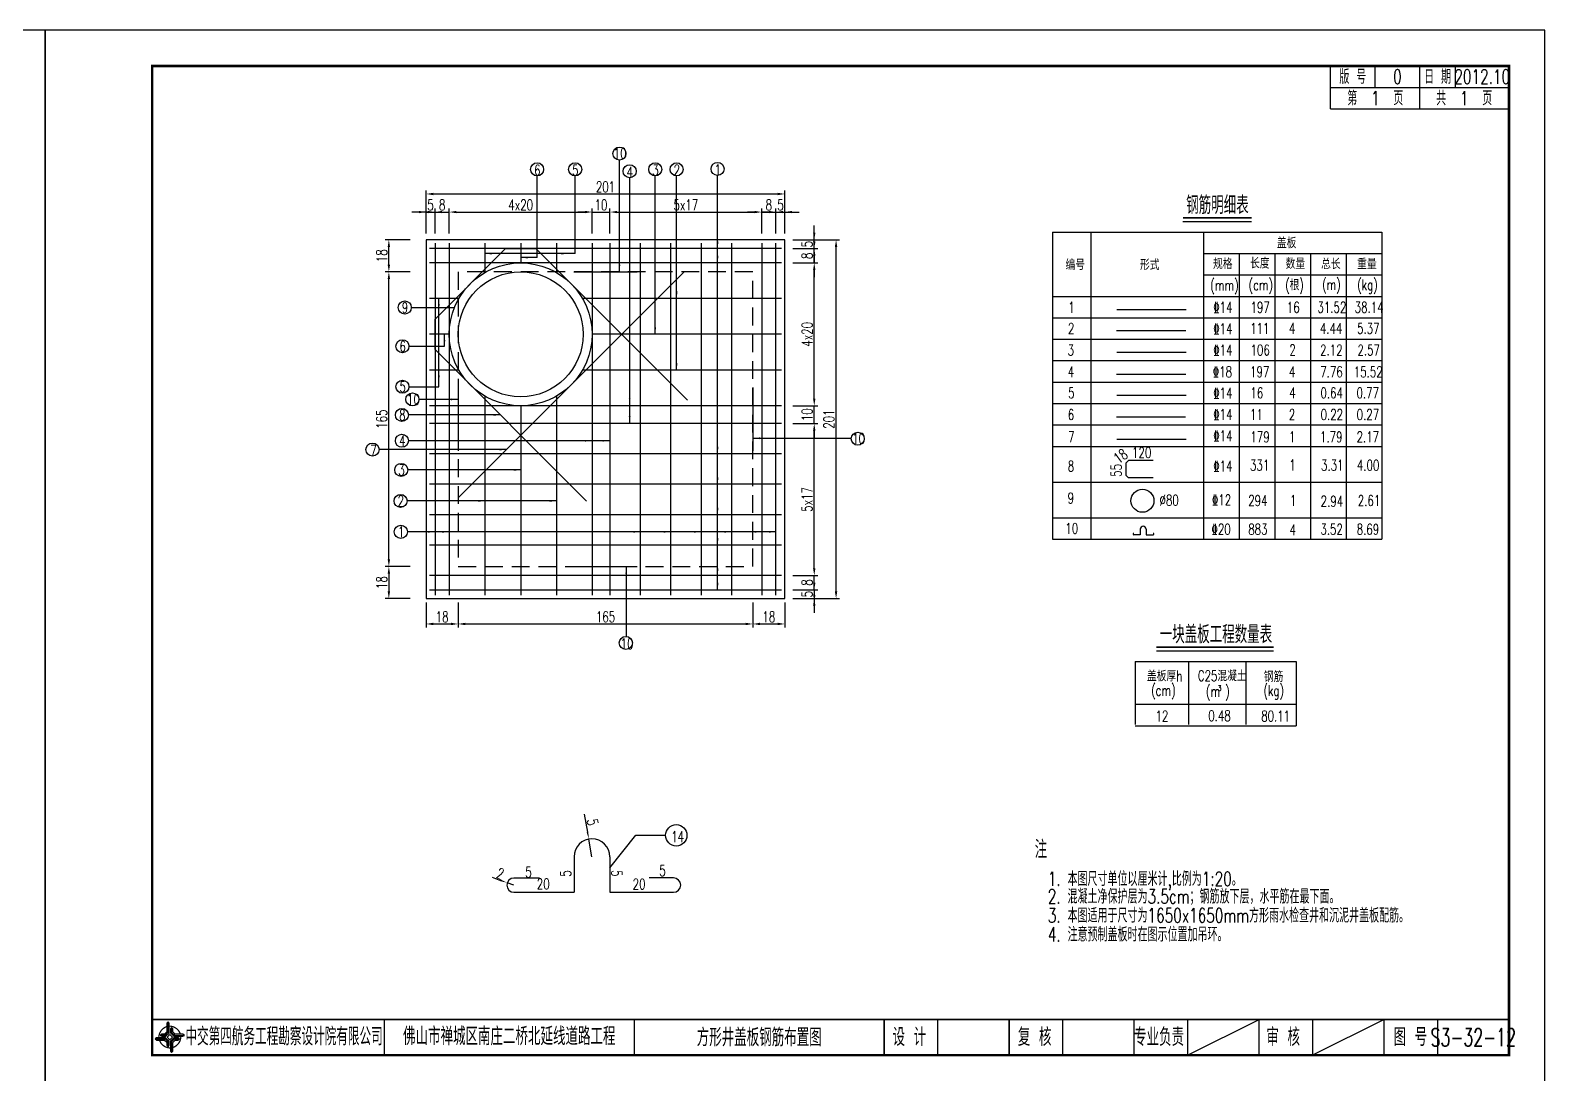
# Model space of a CAD drawing. Extents: x 5781 to 12795, y 1434 to 2653.
# Drawn here: x 6617.2 to 7041.4, y 2096.9 to 2389.1 of the extents above; entities that cross this region are included whole.
import ezdxf
from ezdxf.enums import TextEntityAlignment as Align

# ---------------------------------------------------------------- set-up
doc = ezdxf.new("R2010")
doc.units = 0
doc.header["$LTSCALE"] = 5
doc.header["$PDMODE"] = 32
doc.header["$PDSIZE"] = 0.3
doc.linetypes.add('HIDDEN', pattern=[0.375, 0.25, -0.125])
doc.layers.get('0').update_dxf_attribs({"linetype": 'CONTINUOUS'})
doc.layers.get('Defpoints').update_dxf_attribs({"linetype": 'CONTINUOUS'})
for name, color, linetype in [('图框', 7, 'CONTINUOUS'), ('尺寸标注', 4, 'CONTINUOUS'), ('文字', 7, 'CONTINUOUS'), ('文字字符', 7, 'CONTINUOUS'), ('结构', 7, 'CONTINUOUS')]:
    doc.layers.add(name, color=color, linetype=linetype)
doc.styles.get("Standard").update_dxf_attribs({"font": 'simplex1.shx', "width": 0.7, "bigfont": 'hztxt.shx'})
doc.dimstyles.new('比例1：20', dxfattribs={"dimscale": 0, "dimtxt": 3, "dimasz": 2, "dimexe": 1, "dimexo": 1, "dimgap": 0.5, "dimtad": 1, "dimdec": 1, "dimlfac": 2, "dimzin": 9, "dimdsep": 46, "dimtxsty": 'Standard', "dimcen": -2, "dimclrd": 256, "dimclre": 256, "dimclrt": 7, "dimaunit": 1, "dimadec": 0, "dimazin": 0, "dimtfac": 0.0005, "dimtdec": 1, "dimtix": 1, "dimtmove": 2, "dimatfit": 3, "dimldrblk": 'DIM', "dimfxl": 0, "dimtolj": 1, "dimtzin": 13, "dimarcsym": 0})

# ---------------------------------------------------------------- blocks, each defined once
blk = doc.blocks.new('series')
at = {"width": 0.75}
for tag, height, p in [('页码', 4, (-35, -19)), ('图名', 5, (-220, -282)), ('图号', 5, (-20, -282))]:
    blk.add_attdef(tag, text='', height=height, dxfattribs=at).set_placement(p, align=Align.MIDDLE_CENTER)
blk = doc.blocks.new('tb')
at = {"lineweight": -3}
h = blk.add_hatch(color=256, dxfattribs=at)
h.paths.add_polyline_path([(-1.23, -0.13), (-3.78, -0.14), (-4.14, -0.41), (-1.4, -0.44), (-0.56, -1.24), (-0.54, -2.62), (-0.27, -2.2), (-0.26, -1.06)])
h.paths.add_polyline_path([(0.13, -1.08), (0.14, -3.86), (0.41, -4.26), (0.44, -1.24), (1.25, -0.43), (2.66, -0.43), (2.26, -0.16), (1.07, -0.15)])
h.paths.add_polyline_path([(1.08, 0.3), (3.62, 0.3), (4.02, 0.56), (1.25, 0.57), (0.43, 1.39), (0.43, 2.8), (0.16, 2.41), (0.15, 1.24)])
h.paths.add_polyline_path([(-0.28, 1.21), (-0.28, 3.99), (-0.56, 4.39), (-0.57, 1.41), (-1.38, 0.6), (-2.74, 0.56), (-2.33, 0.3), (-1.2, 0.29)])
for p, q in [((-0.56, 4.39), (-0.57, 1.41)), ((-1.38, 0.6), (-2.74, 0.56)), ((-0.57, 1.41), (-1.38, 0.6)), ((0.43, 2.8), (0.43, 1.39)), ((0.43, 1.39), (1.25, 0.57)), ((1.25, 0.57), (4.02, 0.56)), ((-4.14, -0.41), (-1.4, -0.44)), ((-1.4, -0.44), (-0.56, -1.24)), ((-0.56, -1.24), (-0.54, -2.62)), ((0.41, -4.26), (0.44, -1.24)), ((0.44, -1.24), (1.25, -0.43)), ((1.25, -0.43), (2.66, -0.43))]:
    blk.add_line(p, q, dxfattribs=at)
at = {"lineweight": -3, "flags": 128}
for points in [[(-0.9, 3.99), (-0.9, 1.58), (-1.53, 0.91), (-2.34, 0.91), (-2.74, 0.56), (-2.33, 0.3), (-1.2, 0.29), (-0.28, 1.21), (-0.28, 3.99), (-0.56, 4.39)], [(-0.04, 0.77), (0.68, 0.04), (-0.04, -0.69), (-0.77, 0.05)], [(3.62, 0.92), (1.43, 0.92), (0.77, 1.54), (0.77, 2.38), (0.43, 2.8), (0.16, 2.41), (0.15, 1.24), (1.08, 0.3), (3.62, 0.3), (4.02, 0.56)], [(-3.73, -0.76), (-1.54, -0.76), (-0.89, -1.39), (-0.89, -2.21), (-0.54, -2.62), (-0.27, -2.2), (-0.26, -1.06), (-1.23, -0.13), (-3.78, -0.14), (-4.14, -0.41)], [(0.75, -3.85), (0.75, -1.43), (1.4, -0.78), (2.26, -0.78), (2.66, -0.43), (2.26, -0.16), (1.07, -0.15), (0.13, -1.08), (0.14, -3.86), (0.41, -4.26)]]:
    blk.add_lwpolyline(points, close=True, dxfattribs=at)
at = {"lineweight": -3, "const_width": 0.35, "flags": 128}
for points in [[(-0.9, 3.02, 0.324167), (-3.16, -0.14)], [(2.88, 0.92, 0.324403), (-0.24, 3.15)], [(0.75, -2.86, 0.325418), (3.02, 0.26)], [(-2.98, -0.76, 0.322976), (0.14, -2.98)]]:
    blk.add_lwpolyline(points, format="xyb", dxfattribs=at)
blk = doc.blocks.new('*D650')
at = {"layer": 'Defpoints', "color": 0, "ltscale": 0.5}
for p in [(6737.08, 2238.98), (6728.08, 2229.98), (6737.08, 2222.88)]:
    blk.add_point(p, dxfattribs=at)
at = {"layer": '尺寸标注', "lineweight": -2, "ltscale": 0.5}
for p, q in [((6728.08, 2228.88), (6728.08, 2221.88)), ((6737.08, 2228.88), (6737.08, 2221.88)), ((6730.08, 2222.88), (6735.08, 2222.88))]:
    blk.add_line(p, q, dxfattribs=at)
at = {"layer": '尺寸标注', "ltscale": 0.5}
for points in [[(6730.08, 2223.22), (6730.08, 2222.55), (6728.08, 2222.88)], [(6735.08, 2223.22), (6735.08, 2222.55), (6737.08, 2222.88)]]:
    blk.add_solid(points, dxfattribs=at)
at = {"layer": '尺寸标注', "color": 7, "ltscale": 0.5, "insert": (6732.58, 2224.88), "char_height": 3, "attachment_point": 5}
blk.add_mtext('\\A1;18', dxfattribs=at)
blk = doc.blocks.new('DIM')
at = {"layer": '尺寸标注'}
blk.add_solid([(-1, -0.125), (-1, 0.125), (0, 0)], dxfattribs=at)
blk = doc.blocks.new('*D651')
at = {"layer": 'Defpoints', "color": 0, "ltscale": 0.5}
for p in [(6737.08, 2238.98), (6819.58, 2238.98), (6819.58, 2222.88)]:
    blk.add_point(p, dxfattribs=at)
at = {"layer": '尺寸标注', "lineweight": -2, "ltscale": 0.5}
for p, q in [((6737.08, 2228.88), (6737.08, 2221.88)), ((6819.58, 2228.88), (6819.58, 2221.88)), ((6739.08, 2222.88), (6817.58, 2222.88))]:
    blk.add_line(p, q, dxfattribs=at)
at = {"layer": '尺寸标注', "ltscale": 0.5}
for points in [[(6739.08, 2223.22), (6739.08, 2222.55), (6737.08, 2222.88)], [(6817.58, 2223.22), (6817.58, 2222.55), (6819.58, 2222.88)]]:
    blk.add_solid(points, dxfattribs=at)
at = {"layer": '尺寸标注', "color": 7, "ltscale": 0.5, "insert": (6778.33, 2224.88), "char_height": 3, "attachment_point": 5}
blk.add_mtext('\\A1;165', dxfattribs=at)
blk = doc.blocks.new('*D652')
at = {"layer": 'Defpoints', "color": 0, "ltscale": 0.5}
for p in [(6819.58, 2238.98), (6828.58, 2238.98), (6828.58, 2222.88)]:
    blk.add_point(p, dxfattribs=at)
at = {"layer": '尺寸标注', "lineweight": -2, "ltscale": 0.5}
for p, q in [((6819.58, 2228.88), (6819.58, 2221.88)), ((6828.58, 2228.88), (6828.58, 2221.88)), ((6821.58, 2222.88), (6826.58, 2222.88))]:
    blk.add_line(p, q, dxfattribs=at)
at = {"layer": '尺寸标注', "ltscale": 0.5}
for points in [[(6821.58, 2223.22), (6821.58, 2222.55), (6819.58, 2222.88)], [(6826.58, 2223.22), (6826.58, 2222.55), (6828.58, 2222.88)]]:
    blk.add_solid(points, dxfattribs=at)
at = {"layer": '尺寸标注', "color": 7, "ltscale": 0.5, "insert": (6824.08, 2224.88), "char_height": 3, "attachment_point": 5}
blk.add_mtext('\\A1;18', dxfattribs=at)
blk = doc.blocks.new('*D653')
at = {"layer": 'Defpoints', "color": 0, "ltscale": 0.5}
for p in [(6737.08, 2238.98), (6717.65, 2229.98), (6737.08, 2229.98)]:
    blk.add_point(p, dxfattribs=at)
at = {"layer": '尺寸标注', "lineweight": -2, "ltscale": 0.5}
for p, q in [((6723.65, 2238.98), (6716.65, 2238.98)), ((6717.65, 2236.98), (6717.65, 2231.98)), ((6723.65, 2229.98), (6716.65, 2229.98))]:
    blk.add_line(p, q, dxfattribs=at)
at = {"layer": '尺寸标注', "ltscale": 0.5}
for points in [[(6717.32, 2236.98), (6717.98, 2236.98), (6717.65, 2238.98)], [(6717.32, 2231.98), (6717.98, 2231.98), (6717.65, 2229.98)]]:
    blk.add_solid(points, dxfattribs=at)
at = {"layer": '尺寸标注', "color": 7, "ltscale": 0.5, "insert": (6715.65, 2234.48), "char_height": 3, "attachment_point": 5, "rotation": 90}
blk.add_mtext('\\A1;18', dxfattribs=at)
blk = doc.blocks.new('*D654')
at = {"layer": 'Defpoints', "color": 0, "ltscale": 0.5}
for p in [(6717.65, 2321.48), (6737.08, 2321.48), (6737.08, 2238.98)]:
    blk.add_point(p, dxfattribs=at)
at = {"layer": '尺寸标注', "lineweight": -2, "ltscale": 0.5}
for p, q in [((6723.65, 2321.48), (6716.65, 2321.48)), ((6717.65, 2240.98), (6717.65, 2319.48)), ((6723.65, 2238.98), (6716.65, 2238.98))]:
    blk.add_line(p, q, dxfattribs=at)
at = {"layer": '尺寸标注', "ltscale": 0.5}
for points in [[(6717.32, 2319.48), (6717.98, 2319.48), (6717.65, 2321.48)], [(6717.32, 2240.98), (6717.98, 2240.98), (6717.65, 2238.98)]]:
    blk.add_solid(points, dxfattribs=at)
at = {"layer": '尺寸标注', "color": 7, "ltscale": 0.5, "insert": (6715.65, 2280.23), "char_height": 3, "attachment_point": 5, "rotation": 90}
blk.add_mtext('\\A1;165', dxfattribs=at)
blk = doc.blocks.new('*D655')
at = {"layer": 'Defpoints', "color": 0, "ltscale": 0.5}
for p in [(6717.65, 2330.48), (6737.08, 2330.48), (6737.08, 2321.48)]:
    blk.add_point(p, dxfattribs=at)
at = {"layer": '尺寸标注', "lineweight": -2, "ltscale": 0.5}
for p, q in [((6723.65, 2330.48), (6716.65, 2330.48)), ((6717.65, 2323.48), (6717.65, 2328.48)), ((6723.65, 2321.48), (6716.65, 2321.48))]:
    blk.add_line(p, q, dxfattribs=at)
at = {"layer": '尺寸标注', "ltscale": 0.5}
for points in [[(6717.32, 2328.48), (6717.98, 2328.48), (6717.65, 2330.48)], [(6717.32, 2323.48), (6717.98, 2323.48), (6717.65, 2321.48)]]:
    blk.add_solid(points, dxfattribs=at)
at = {"layer": '尺寸标注', "color": 7, "ltscale": 0.5, "insert": (6715.65, 2325.98), "char_height": 3, "attachment_point": 5, "rotation": 90}
blk.add_mtext('\\A1;18', dxfattribs=at)
blk = doc.blocks.new('*D656')
at = {"layer": 'Defpoints', "color": 0, "ltscale": 0.5}
for p in [(6827.58, 2232.48), (6827.58, 2229.98), (6836.79, 2229.98)]:
    blk.add_point(p, dxfattribs=at)
at = {"layer": '尺寸标注', "lineweight": -2, "ltscale": 0.5}
for p, q in [((6836.79, 2234.48), (6836.79, 2236.48)), ((6830.79, 2232.48), (6837.79, 2232.48)), ((6836.79, 2232.48), (6836.79, 2229.98)), ((6830.79, 2229.98), (6837.79, 2229.98)), ((6836.79, 2227.98), (6836.79, 2225.98))]:
    blk.add_line(p, q, dxfattribs=at)
at = {"layer": '尺寸标注', "ltscale": 0.5}
for points in [[(6836.46, 2234.48), (6837.13, 2234.48), (6836.79, 2232.48)], [(6836.46, 2227.98), (6837.13, 2227.98), (6836.79, 2229.98)]]:
    blk.add_solid(points, dxfattribs=at)
at = {"layer": '尺寸标注', "color": 7, "ltscale": 0.5, "insert": (6834.79, 2231.23), "char_height": 3, "attachment_point": 5, "rotation": 90}
blk.add_mtext('\\A1;5', dxfattribs=at)
blk = doc.blocks.new('*D657')
at = {"layer": 'Defpoints', "color": 0, "ltscale": 0.5}
for p in [(6827.58, 2236.48), (6836.79, 2236.48), (6827.58, 2232.48)]:
    blk.add_point(p, dxfattribs=at)
at = {"layer": '尺寸标注', "lineweight": -2, "ltscale": 0.5}
for p, q in [((6836.79, 2238.48), (6836.79, 2240.48)), ((6830.79, 2236.48), (6837.79, 2236.48)), ((6836.79, 2232.48), (6836.79, 2236.48)), ((6830.79, 2232.48), (6837.79, 2232.48)), ((6836.79, 2230.48), (6836.79, 2228.48))]:
    blk.add_line(p, q, dxfattribs=at)
at = {"layer": '尺寸标注', "ltscale": 0.5}
for points in [[(6836.46, 2238.48), (6837.13, 2238.48), (6836.79, 2236.48)], [(6836.46, 2230.48), (6837.13, 2230.48), (6836.79, 2232.48)]]:
    blk.add_solid(points, dxfattribs=at)
at = {"layer": '尺寸标注', "color": 7, "ltscale": 0.5, "insert": (6834.79, 2234.48), "char_height": 3, "attachment_point": 5, "rotation": 90}
blk.add_mtext('\\A1;8', dxfattribs=at)
blk = doc.blocks.new('*D658')
at = {"layer": 'Defpoints', "color": 0, "ltscale": 0.5}
for p in [(6827.58, 2278.98), (6836.79, 2278.98), (6827.58, 2236.48)]:
    blk.add_point(p, dxfattribs=at)
at = {"layer": '尺寸标注', "lineweight": -2, "ltscale": 0.5}
for p, q in [((6830.79, 2278.98), (6837.79, 2278.98)), ((6836.79, 2238.48), (6836.79, 2276.98)), ((6830.79, 2236.48), (6837.79, 2236.48))]:
    blk.add_line(p, q, dxfattribs=at)
at = {"layer": '尺寸标注', "ltscale": 0.5}
for points in [[(6836.46, 2276.98), (6837.13, 2276.98), (6836.79, 2278.98)], [(6836.46, 2238.48), (6837.13, 2238.48), (6836.79, 2236.48)]]:
    blk.add_solid(points, dxfattribs=at)
at = {"layer": '尺寸标注', "color": 7, "ltscale": 0.5, "insert": (6834.79, 2257.73), "char_height": 3, "attachment_point": 5, "rotation": 90}
blk.add_mtext('\\A1;5x17', dxfattribs=at)
blk = doc.blocks.new('*D659')
at = {"layer": 'Defpoints', "color": 0, "ltscale": 0.5}
for p in [(6827.58, 2283.98), (6836.79, 2283.98), (6827.58, 2278.98)]:
    blk.add_point(p, dxfattribs=at)
at = {"layer": '尺寸标注', "lineweight": -2, "ltscale": 0.5}
for p, q in [((6836.79, 2285.98), (6836.79, 2287.98)), ((6830.79, 2283.98), (6837.79, 2283.98)), ((6836.79, 2278.98), (6836.79, 2283.98)), ((6830.79, 2278.98), (6837.79, 2278.98)), ((6836.79, 2276.98), (6836.79, 2274.98))]:
    blk.add_line(p, q, dxfattribs=at)
at = {"layer": '尺寸标注', "ltscale": 0.5}
for points in [[(6836.46, 2285.98), (6837.13, 2285.98), (6836.79, 2283.98)], [(6836.46, 2276.98), (6837.13, 2276.98), (6836.79, 2278.98)]]:
    blk.add_solid(points, dxfattribs=at)
at = {"layer": '尺寸标注', "color": 7, "ltscale": 0.5, "insert": (6834.79, 2281.48), "char_height": 3, "attachment_point": 5, "rotation": 90}
blk.add_mtext('\\A1;10', dxfattribs=at)
blk = doc.blocks.new('*D660')
at = {"layer": 'Defpoints', "color": 0, "ltscale": 0.5}
for p in [(6827.58, 2323.98), (6836.79, 2323.98), (6827.58, 2283.98)]:
    blk.add_point(p, dxfattribs=at)
at = {"layer": '尺寸标注', "lineweight": -2, "ltscale": 0.5}
for p, q in [((6830.79, 2323.98), (6837.79, 2323.98)), ((6836.79, 2285.98), (6836.79, 2321.98)), ((6830.79, 2283.98), (6837.79, 2283.98))]:
    blk.add_line(p, q, dxfattribs=at)
at = {"layer": '尺寸标注', "ltscale": 0.5}
for points in [[(6836.46, 2321.98), (6837.13, 2321.98), (6836.79, 2323.98)], [(6836.46, 2285.98), (6837.13, 2285.98), (6836.79, 2283.98)]]:
    blk.add_solid(points, dxfattribs=at)
at = {"layer": '尺寸标注', "color": 7, "ltscale": 0.5, "insert": (6834.79, 2303.98), "char_height": 3, "attachment_point": 5, "rotation": 90}
blk.add_mtext('\\A1;4x20', dxfattribs=at)
blk = doc.blocks.new('*D661')
at = {"layer": 'Defpoints', "color": 0, "ltscale": 0.5}
for p in [(6827.58, 2327.98), (6836.79, 2327.98), (6827.58, 2323.98)]:
    blk.add_point(p, dxfattribs=at)
at = {"layer": '尺寸标注', "lineweight": -2, "ltscale": 0.5}
for p, q in [((6836.79, 2329.98), (6836.79, 2331.98)), ((6830.79, 2327.98), (6837.79, 2327.98)), ((6836.79, 2323.98), (6836.79, 2327.98)), ((6830.79, 2323.98), (6837.79, 2323.98)), ((6836.79, 2321.98), (6836.79, 2319.98))]:
    blk.add_line(p, q, dxfattribs=at)
at = {"layer": '尺寸标注', "ltscale": 0.5}
for points in [[(6836.46, 2329.98), (6837.13, 2329.98), (6836.79, 2327.98)], [(6836.46, 2321.98), (6837.13, 2321.98), (6836.79, 2323.98)]]:
    blk.add_solid(points, dxfattribs=at)
at = {"layer": '尺寸标注', "color": 7, "ltscale": 0.5, "insert": (6834.79, 2325.98), "char_height": 3, "attachment_point": 5, "rotation": 90}
blk.add_mtext('\\A1;8', dxfattribs=at)
blk = doc.blocks.new('*D662')
at = {"layer": 'Defpoints', "color": 0, "ltscale": 0.5}
for p in [(6827.58, 2330.48), (6836.79, 2330.48), (6827.58, 2327.98)]:
    blk.add_point(p, dxfattribs=at)
at = {"layer": '尺寸标注', "lineweight": -2, "ltscale": 0.5}
for p, q in [((6836.79, 2332.48), (6836.79, 2334.48)), ((6830.79, 2330.48), (6837.79, 2330.48)), ((6836.79, 2327.98), (6836.79, 2330.48)), ((6830.79, 2327.98), (6837.79, 2327.98)), ((6836.79, 2325.98), (6836.79, 2323.98))]:
    blk.add_line(p, q, dxfattribs=at)
at = {"layer": '尺寸标注', "ltscale": 0.5}
for points in [[(6836.46, 2332.48), (6837.13, 2332.48), (6836.79, 2330.48)], [(6836.46, 2325.98), (6837.13, 2325.98), (6836.79, 2327.98)]]:
    blk.add_solid(points, dxfattribs=at)
at = {"layer": '尺寸标注', "color": 7, "ltscale": 0.5, "insert": (6834.79, 2329.23), "char_height": 3, "attachment_point": 5, "rotation": 90}
blk.add_mtext('\\A1;5', dxfattribs=at)
blk = doc.blocks.new('*D663')
at = {"layer": 'Defpoints', "color": 0, "ltscale": 0.5}
for p in [(6828.58, 2330.48), (6842.91, 2330.48), (6828.58, 2229.98)]:
    blk.add_point(p, dxfattribs=at)
at = {"layer": '尺寸标注', "lineweight": -2, "ltscale": 0.5}
for p, q in [((6836.91, 2330.48), (6843.91, 2330.48)), ((6842.91, 2231.98), (6842.91, 2328.48)), ((6836.91, 2229.98), (6843.91, 2229.98))]:
    blk.add_line(p, q, dxfattribs=at)
at = {"layer": '尺寸标注', "ltscale": 0.5}
for points in [[(6842.57, 2328.48), (6843.24, 2328.48), (6842.91, 2330.48)], [(6842.57, 2231.98), (6843.24, 2231.98), (6842.91, 2229.98)]]:
    blk.add_solid(points, dxfattribs=at)
at = {"layer": '尺寸标注', "color": 7, "ltscale": 0.5, "insert": (6840.91, 2280.23), "char_height": 3, "attachment_point": 5, "rotation": 90}
blk.add_mtext('\\A1;201', dxfattribs=at)
blk = doc.blocks.new('*D664')
at = {"layer": 'Defpoints', "color": 0, "ltscale": 0.5}
for p in [(6730.58, 2338.23), (6728.08, 2330.48), (6730.58, 2329.48)]:
    blk.add_point(p, dxfattribs=at)
at = {"layer": '尺寸标注', "lineweight": -2, "ltscale": 0.5}
for p, q in [((6726.08, 2338.23), (6724.08, 2338.23)), ((6728.08, 2332.23), (6728.08, 2339.23)), ((6728.08, 2338.23), (6730.58, 2338.23)), ((6730.58, 2332.23), (6730.58, 2339.23)), ((6732.58, 2338.23), (6734.58, 2338.23))]:
    blk.add_line(p, q, dxfattribs=at)
at = {"layer": '尺寸标注', "ltscale": 0.5}
for points in [[(6726.08, 2338.56), (6726.08, 2337.89), (6728.08, 2338.23)], [(6732.58, 2338.56), (6732.58, 2337.89), (6730.58, 2338.23)]]:
    blk.add_solid(points, dxfattribs=at)
at = {"layer": '尺寸标注', "color": 7, "ltscale": 0.5, "insert": (6729.33, 2340.23), "char_height": 3, "attachment_point": 5}
blk.add_mtext('\\A1;5', dxfattribs=at)
blk = doc.blocks.new('*D665')
at = {"layer": 'Defpoints', "color": 0, "ltscale": 0.5}
for p in [(6734.58, 2338.23), (6730.58, 2329.48), (6734.58, 2329.48)]:
    blk.add_point(p, dxfattribs=at)
at = {"layer": '尺寸标注', "lineweight": -2, "ltscale": 0.5}
for p, q in [((6728.58, 2338.23), (6726.58, 2338.23)), ((6730.58, 2332.23), (6730.58, 2339.23)), ((6730.58, 2338.23), (6734.58, 2338.23)), ((6734.58, 2332.23), (6734.58, 2339.23)), ((6736.58, 2338.23), (6738.58, 2338.23))]:
    blk.add_line(p, q, dxfattribs=at)
at = {"layer": '尺寸标注', "ltscale": 0.5}
for points in [[(6728.58, 2338.56), (6728.58, 2337.89), (6730.58, 2338.23)], [(6736.58, 2338.56), (6736.58, 2337.89), (6734.58, 2338.23)]]:
    blk.add_solid(points, dxfattribs=at)
at = {"layer": '尺寸标注', "color": 7, "ltscale": 0.5, "insert": (6732.58, 2340.23), "char_height": 3, "attachment_point": 5}
blk.add_mtext('\\A1;8', dxfattribs=at)
blk = doc.blocks.new('*D666')
at = {"layer": 'Defpoints', "color": 0, "ltscale": 0.5}
for p in [(6774.58, 2338.23), (6734.58, 2329.48), (6774.58, 2329.48)]:
    blk.add_point(p, dxfattribs=at)
at = {"layer": '尺寸标注', "lineweight": -2, "ltscale": 0.5}
for p, q in [((6734.58, 2332.23), (6734.58, 2339.23)), ((6736.58, 2338.23), (6772.58, 2338.23)), ((6774.58, 2332.23), (6774.58, 2339.23))]:
    blk.add_line(p, q, dxfattribs=at)
at = {"layer": '尺寸标注', "ltscale": 0.5}
for points in [[(6736.58, 2338.56), (6736.58, 2337.89), (6734.58, 2338.23)], [(6772.58, 2338.56), (6772.58, 2337.89), (6774.58, 2338.23)]]:
    blk.add_solid(points, dxfattribs=at)
at = {"layer": '尺寸标注', "color": 7, "ltscale": 0.5, "insert": (6754.58, 2340.23), "char_height": 3, "attachment_point": 5}
blk.add_mtext('\\A1;4x20', dxfattribs=at)
blk = doc.blocks.new('*D667')
at = {"layer": 'Defpoints', "color": 0, "ltscale": 0.5}
for p in [(6779.58, 2338.23), (6774.58, 2329.48), (6779.58, 2329.48)]:
    blk.add_point(p, dxfattribs=at)
at = {"layer": '尺寸标注', "lineweight": -2, "ltscale": 0.5}
for p, q in [((6772.58, 2338.23), (6770.58, 2338.23)), ((6774.58, 2332.23), (6774.58, 2339.23)), ((6774.58, 2338.23), (6779.58, 2338.23)), ((6779.58, 2332.23), (6779.58, 2339.23)), ((6781.58, 2338.23), (6783.58, 2338.23))]:
    blk.add_line(p, q, dxfattribs=at)
at = {"layer": '尺寸标注', "ltscale": 0.5}
for points in [[(6772.58, 2338.56), (6772.58, 2337.89), (6774.58, 2338.23)], [(6781.58, 2338.56), (6781.58, 2337.89), (6779.58, 2338.23)]]:
    blk.add_solid(points, dxfattribs=at)
at = {"layer": '尺寸标注', "color": 7, "ltscale": 0.5, "insert": (6777.08, 2340.23), "char_height": 3, "attachment_point": 5}
blk.add_mtext('\\A1;10', dxfattribs=at)
blk = doc.blocks.new('*D668')
at = {"layer": 'Defpoints', "color": 0, "ltscale": 0.5}
for p in [(6822.08, 2338.23), (6779.58, 2329.48), (6822.08, 2329.48)]:
    blk.add_point(p, dxfattribs=at)
at = {"layer": '尺寸标注', "lineweight": -2, "ltscale": 0.5}
for p, q in [((6779.58, 2332.23), (6779.58, 2339.23)), ((6781.58, 2338.23), (6820.08, 2338.23)), ((6822.08, 2332.23), (6822.08, 2339.23))]:
    blk.add_line(p, q, dxfattribs=at)
at = {"layer": '尺寸标注', "ltscale": 0.5}
for points in [[(6781.58, 2338.56), (6781.58, 2337.89), (6779.58, 2338.23)], [(6820.08, 2338.56), (6820.08, 2337.89), (6822.08, 2338.23)]]:
    blk.add_solid(points, dxfattribs=at)
at = {"layer": '尺寸标注', "color": 7, "ltscale": 0.5, "insert": (6800.83, 2340.23), "char_height": 3, "attachment_point": 5}
blk.add_mtext('\\A1;5x17', dxfattribs=at)
blk = doc.blocks.new('*D669')
at = {"layer": 'Defpoints', "color": 0, "ltscale": 0.5}
for p in [(6826.08, 2338.23), (6822.08, 2329.48), (6826.08, 2329.48)]:
    blk.add_point(p, dxfattribs=at)
at = {"layer": '尺寸标注', "lineweight": -2, "ltscale": 0.5}
for p, q in [((6820.08, 2338.23), (6818.08, 2338.23)), ((6822.08, 2332.23), (6822.08, 2339.23)), ((6822.08, 2338.23), (6826.08, 2338.23)), ((6826.08, 2332.23), (6826.08, 2339.23)), ((6828.08, 2338.23), (6830.08, 2338.23))]:
    blk.add_line(p, q, dxfattribs=at)
at = {"layer": '尺寸标注', "ltscale": 0.5}
for points in [[(6820.08, 2338.56), (6820.08, 2337.89), (6822.08, 2338.23)], [(6828.08, 2338.56), (6828.08, 2337.89), (6826.08, 2338.23)]]:
    blk.add_solid(points, dxfattribs=at)
at = {"layer": '尺寸标注', "color": 7, "ltscale": 0.5, "insert": (6824.08, 2340.23), "char_height": 3, "attachment_point": 5}
blk.add_mtext('\\A1;8', dxfattribs=at)
blk = doc.blocks.new('*D670')
at = {"layer": 'Defpoints', "color": 0, "ltscale": 0.5}
for p in [(6828.58, 2338.23), (6826.08, 2329.48), (6828.58, 2330.48)]:
    blk.add_point(p, dxfattribs=at)
at = {"layer": '尺寸标注', "lineweight": -2, "ltscale": 0.5}
for p, q in [((6824.08, 2338.23), (6822.08, 2338.23)), ((6826.08, 2332.23), (6826.08, 2339.23)), ((6826.08, 2338.23), (6828.58, 2338.23)), ((6828.58, 2332.23), (6828.58, 2339.23)), ((6830.58, 2338.23), (6832.58, 2338.23))]:
    blk.add_line(p, q, dxfattribs=at)
at = {"layer": '尺寸标注', "ltscale": 0.5}
for points in [[(6824.08, 2338.56), (6824.08, 2337.89), (6826.08, 2338.23)], [(6830.58, 2338.56), (6830.58, 2337.89), (6828.58, 2338.23)]]:
    blk.add_solid(points, dxfattribs=at)
at = {"layer": '尺寸标注', "color": 7, "ltscale": 0.5, "insert": (6827.33, 2340.23), "char_height": 3, "attachment_point": 5}
blk.add_mtext('\\A1;5', dxfattribs=at)
blk = doc.blocks.new('*D671')
at = {"layer": 'Defpoints', "color": 0, "ltscale": 0.5}
for p in [(6828.58, 2343.29), (6728.08, 2330.48), (6828.58, 2330.48)]:
    blk.add_point(p, dxfattribs=at)
at = {"layer": '尺寸标注', "lineweight": -2, "ltscale": 0.5}
for p, q in [((6728.08, 2337.29), (6728.08, 2344.29)), ((6730.08, 2343.29), (6826.58, 2343.29)), ((6828.58, 2337.29), (6828.58, 2344.29))]:
    blk.add_line(p, q, dxfattribs=at)
at = {"layer": '尺寸标注', "ltscale": 0.5}
for points in [[(6730.08, 2343.62), (6730.08, 2342.95), (6728.08, 2343.29)], [(6826.58, 2343.62), (6826.58, 2342.95), (6828.58, 2343.29)]]:
    blk.add_solid(points, dxfattribs=at)
at = {"layer": '尺寸标注', "color": 7, "ltscale": 0.5, "insert": (6778.33, 2345.29), "char_height": 3, "attachment_point": 5}
blk.add_mtext('\\A1;201', dxfattribs=at)
blk = doc.blocks.new('123')
at = {"layer": '图框'}
blk.add_lwpolyline([(6201.38, 2092.12), (6201.38, 2389.12), (5781.38, 2389.12), (5781.38, 2092.12)], close=True, dxfattribs=at)

msp = doc.modelspace()

# ---------------------------------------------------------------- linework, layer by layer
for p, q in [((6940.0409, 2335.6155), (6959.2702, 2335.6155)), ((6932.6141, 2215.3962), (6965.4611, 2215.3962))]:
    msp.add_line(p, q)
at = {"const_width": 0.4}
for points in [[(6940.0409, 2336.6155), (6959.2702, 2336.6155)], [(6932.6141, 2216.3962), (6965.4611, 2216.3962)]]:
    msp.add_lwpolyline(points, dxfattribs=at)
at = {"layer": '图框'}
for p, q in [((6981.3768, 2367.1207), (6981.3768, 2379.1207)), ((6993.8768, 2373.1207), (6993.8768, 2379.1207)), ((7006.3768, 2373.1207), (7006.3768, 2379.1207)), ((7016.3768, 2373.1207), (7016.3768, 2379.1207)), ((6981.3768, 2373.1207), (7031.3768, 2373.1207)), ((7006.3768, 2367.1207), (7006.3768, 2373.1207)), ((6981.3768, 2367.1207), (7031.3768, 2367.1207)), ((6941.3768, 2102.1207), (6961.3768, 2112.1207)), ((6996.3768, 2112.1207), (6976.3768, 2102.1207))]:
    msp.add_line(p, q, dxfattribs=at)
for points, const_width in [([(7031.3768, 2379.1207), (6651.3768, 2379.1207), (6651.3768, 2102.1207), (7031.3768, 2102.1207), (7031.3768, 2379.1207)], 0.7), ([(6651.3768, 2112.1207), (7031.3768, 2112.1207)], 0.4), ([(6716.3768, 2112.1207), (6716.3768, 2102.1207)], 0.4), ([(6786.3768, 2102.1207), (6786.3768, 2112.1207)], 0.4), ([(6856.3768, 2102.1207), (6856.3768, 2112.1207)], 0.4), ([(6871.3768, 2102.1207), (6871.3768, 2112.1207)], 0.4), ([(6891.3768, 2102.1207), (6891.3768, 2112.1207)], 0.4), ([(6906.3768, 2102.1207), (6906.3768, 2112.1207)], 0.4), ([(6926.3768, 2102.1207), (6926.3768, 2112.1207)], 0.4), ([(6926.3768, 2102.1207), (6926.3768, 2112.1207)], 0.4), ([(6941.3768, 2102.1207), (6941.3768, 2112.1207)], 0.4), ([(6961.3768, 2102.1207), (6961.3768, 2112.1207)], 0.4), ([(6976.3768, 2102.1207), (6976.3768, 2112.1207)], 0.4), ([(6996.3768, 2102.1207), (6996.3768, 2112.1207)], 0.4), ([(7011.3768, 2102.1207), (7011.3768, 2112.1207)], 0.4)]:
    msp.add_lwpolyline(points, dxfattribs=dict(at, const_width=const_width))
at = {"layer": '尺寸标注', "ltscale": 0.5}
for p, q in [((6782.2341, 2321.4848), (6782.2341, 2352.7722)), ((6759.178, 2325.4853), (6759.178, 2348.3564)), ((6769.8251, 2326.5919), (6769.8251, 2348.3564)), ((6785.0993, 2278.9848), (6785.0993, 2347.8261)), ((6792.2551, 2303.9848), (6792.2551, 2348.3564)), ((6769.8251, 2326.5919), (6744.5772, 2326.5919)), ((6759.178, 2325.4853), (6754.5772, 2325.4853)), ((6731.6516, 2289.3194), (6731.6516, 2313.9848)), ((6723.9349, 2311.4963), (6736.0414, 2311.4963)), ((6733.2274, 2300.6366), (6733.2274, 2303.9848)), ((6723.2846, 2300.6366), (6733.2274, 2300.6366)), ((6723.2846, 2289.3194), (6731.6516, 2289.3194)), ((6737.0772, 2285.7718), (6726.0604, 2285.7718)), ((6748.8746, 2281.4032), (6723.1389, 2281.4032)), ((6779.5772, 2274.1902), (6723.1389, 2274.1902)), ((6819.5772, 2274.8726), (6847.1361, 2274.8726)), ((6750.5949, 2271.7182), (6714.8945, 2271.7182)), ((6754.5772, 2266.0075), (6722.9507, 2266.0075)), ((6764.5772, 2257.3229), (6722.7625, 2257.3229)), ((6784.1468, 2238.9848), (6784.1468, 2219.3859))]:
    msp.add_line(p, q, dxfattribs=at)
at = {"layer": '尺寸标注'}
for p, q in [((6798.2489, 2293.9848), (6798.2489, 2348.3564)), ((6809.7267, 2232.4848), (6809.7267, 2348.4827)), ((6826.0772, 2248.678), (6722.8345, 2248.678)), ((6772.3808, 2169.5877), (6773.2846, 2164.6023)), ((6779.5334, 2154.6392), (6786.7779, 2163.6966)), ((6786.7779, 2163.6966), (6795.1437, 2163.6966)), ((6774.5334, 2157.7145), (6773.6414, 2162.6343)), ((6746.5511, 2151.9448), (6748.9359, 2151.0898)), ((6752.7012, 2149.7399), (6750.8185, 2150.4149))]:
    msp.add_line(p, q, dxfattribs=at)
at = {"layer": '尺寸标注', "color": 0}
for p, q in [((6828.5772, 2330.4848), (6728.0772, 2330.4848)), ((6728.0772, 2330.4848), (6728.0772, 2229.9848)), ((6828.5772, 2229.9848), (6828.5772, 2330.4848)), ((6914.2438, 2332.6155), (6914.2438, 2246.6155)), ((6945.7852, 2332.6155), (6945.7852, 2246.6155)), ((6945.7852, 2326.6155), (6995.7852, 2326.6155)), ((6955.7852, 2326.6155), (6955.7852, 2246.6155)), ((6965.7852, 2326.6155), (6965.7852, 2246.6155)), ((6975.7852, 2326.6155), (6975.7852, 2246.6155)), ((6985.7852, 2326.6155), (6985.7852, 2246.6155)), ((6945.7852, 2320.6155), (6995.7852, 2320.6155)), ((6903.5258, 2314.6155), (6995.7852, 2314.6155)), ((6903.5258, 2308.6155), (6995.7852, 2308.6155)), ((6903.5258, 2302.6155), (6995.7852, 2302.6155)), ((6903.5258, 2296.6155), (6995.7852, 2296.6155)), ((6903.5258, 2290.6155), (6995.7852, 2290.6155)), ((6903.5258, 2284.6155), (6995.7852, 2284.6155)), ((6903.5258, 2278.6155), (6995.7852, 2278.6155)), ((6903.5258, 2272.6155), (6995.7852, 2272.6155)), ((6903.5258, 2262.6155), (6995.7852, 2262.6155)), ((6903.5258, 2252.6155), (6995.7852, 2252.6155)), ((6728.0772, 2229.9848), (6828.5772, 2229.9848))]:
    msp.add_line(p, q, dxfattribs=at)
at = {"layer": '尺寸标注', "color": 1}
for p, q in [((6730.5772, 2329.4848), (6730.5772, 2230.9848)), ((6734.5772, 2329.4848), (6734.5772, 2230.9848)), ((6744.5772, 2329.4848), (6744.5772, 2321.3053)), ((6754.5772, 2329.4848), (6754.5772, 2323.9848)), ((6764.5772, 2329.4848), (6764.5772, 2321.3053)), ((6774.5772, 2329.4848), (6774.5772, 2230.9848)), ((6779.5772, 2329.4848), (6779.5772, 2230.9848)), ((6788.0772, 2329.4848), (6788.0772, 2230.9848)), ((6796.5772, 2329.4848), (6796.5772, 2230.9848)), ((6805.0772, 2329.4848), (6805.0772, 2230.9848)), ((6813.5772, 2329.4848), (6813.5772, 2230.9848)), ((6822.0772, 2329.4848), (6822.0772, 2230.9848)), ((6826.0772, 2230.9848), (6826.0772, 2329.4848)), ((6903.5258, 2332.6155), (6995.7852, 2332.6155)), ((6903.5258, 2332.6155), (6903.5258, 2246.6155)), ((6995.7852, 2332.6155), (6995.7852, 2246.6155)), ((6827.5772, 2327.9848), (6729.0772, 2327.9848)), ((6827.5772, 2323.9848), (6729.0772, 2323.9848)), ((6737.0772, 2258.2006), (6800.3615, 2321.4848)), ((6769.4832, 2321.4848), (6787.1712, 2321.4848)), ((6737.2567, 2313.9848), (6729.0772, 2313.9848)), ((6827.5772, 2313.9848), (6771.8977, 2313.9848)), ((6921.5678, 2310.9385), (6940.9549, 2310.9385)), ((6734.5772, 2303.9848), (6729.0772, 2303.9848)), ((6827.5772, 2303.9848), (6774.5772, 2303.9848)), ((6921.4735, 2305.0314), (6940.8606, 2305.0314)), ((6921.5729, 2298.9628), (6940.96, 2298.9628)), ((6737.2567, 2293.9848), (6729.0772, 2293.9848)), ((6827.5772, 2293.9848), (6771.8977, 2293.9848)), ((6921.4351, 2292.8766), (6940.8222, 2292.8766)), ((6737.0772, 2289.0788), (6737.0772, 2271.3908)), ((6744.5772, 2286.6643), (6744.5772, 2230.9848)), ((6764.5772, 2286.6643), (6764.5772, 2230.9848)), ((6819.5772, 2289.0788), (6819.5772, 2271.3908)), ((6921.5325, 2286.9719), (6940.9196, 2286.9719)), ((6827.5772, 2283.9848), (6729.0772, 2283.9848)), ((6754.5772, 2283.9848), (6754.5772, 2230.9848)), ((6827.5772, 2278.9848), (6729.0772, 2278.9848)), ((6921.4192, 2280.9021), (6940.8063, 2280.9021)), ((6921.5305, 2274.6386), (6940.9177, 2274.6386)), ((6827.5772, 2270.4848), (6729.0772, 2270.4848)), ((6924.087, 2267.9044), (6924.8155, 2268.6328)), ((6924.087, 2267.9044), (6924.087, 2264.5586)), ((6931.7226, 2268.6328), (6924.8155, 2268.6328)), ((6827.5772, 2261.9848), (6729.0772, 2261.9848)), ((6924.8126, 2263.8331), (6924.087, 2264.5586)), ((6931.7254, 2263.8331), (6924.8126, 2263.8331)), ((6827.5772, 2253.4848), (6729.0772, 2253.4848)), ((6928.0829, 2249.4053), (6928.0829, 2247.8858)), ((6929.7448, 2249.4053), (6929.7448, 2247.8858)), ((6827.5772, 2244.9848), (6729.0772, 2244.9848)), ((6903.5258, 2246.6155), (6995.7852, 2246.6155)), ((6928.0829, 2247.8858), (6926.2634, 2247.8858)), ((6929.7448, 2247.8858), (6931.732, 2247.8858)), ((6827.5772, 2236.4848), (6729.0772, 2236.4848)), ((6769.4832, 2238.9848), (6787.1712, 2238.9848)), ((6729.0772, 2232.4848), (6827.5772, 2232.4848)), ((6769.5334, 2157.7145), (6769.5334, 2147.7399)), ((6779.5334, 2157.7145), (6779.5334, 2147.7399)), ((6759.8396, 2151.7399), (6752.7012, 2151.7399)), ((6797.3717, 2151.7646), (6790.5386, 2151.7646)), ((6752.7012, 2147.7399), (6769.5334, 2147.7399)), ((6779.5334, 2147.7399), (6797.3717, 2147.7399))]:
    msp.add_line(p, q, dxfattribs=at)
msp.add_lwpolyline([(6773.0036, 2257.2741), (6730.5772, 2299.7006), (6730.5772, 2308.2691), (6750.293, 2327.9848), (6758.8615, 2327.9848), (6801.2879, 2285.5584)], dxfattribs=at)
at = {"layer": '尺寸标注'}
for centre, radius in [((6782.2341, 2354.6026), 1.8304), ((6759.178, 2350.1868), 1.8304), ((6769.8251, 2350.1868), 1.8304), ((6785.0993, 2349.6565), 1.8304), ((6792.2551, 2350.1868), 1.8304), ((6798.2489, 2350.1868), 1.8304), ((6809.7267, 2350.3131), 1.8304), ((6722.1045, 2311.4963), 1.8304), ((6721.4542, 2300.6366), 1.8304), ((6721.4542, 2289.3194), 1.8304), ((6724.23, 2285.7718), 1.8304), ((6721.3085, 2281.4032), 1.8304), ((6713.064, 2271.7182), 1.8304), ((6721.3085, 2274.1902), 1.8304), ((6848.9632, 2274.7622), 1.8304), ((6721.1203, 2266.0075), 1.8304), ((6720.9321, 2257.3229), 1.8304), ((6721.0041, 2248.678), 1.8304), ((6784.0207, 2217.5599), 1.8304), ((6798.1389, 2163.6966), 2.9952)]:
    msp.add_circle(centre, radius, dxfattribs=at)
at = {"layer": '尺寸标注', "color": 1}
for centre, radius in [((6754.5772, 2303.9848), 20), ((6928.7164, 2257.3763), 3.2163)]:
    msp.add_circle(centre, radius, dxfattribs=at)
at = {"layer": '尺寸标注', "color": 0}
msp.add_circle((6754.5772, 2303.9848), 17.5, dxfattribs=at)
at = {"layer": '尺寸标注', "color": 1}
for centre, radius, start, end in [((6926.2634, 2248.0722), 0.1863, 90, 270), ((6928.9139, 2249.4053), 0.8309, 0, 180), ((6931.732, 2248.0722), 0.1863, 270, 90), ((6774.5334, 2157.7145), 5, 0, 180), ((6752.7012, 2149.7399), 2, 90, 270), ((6797.3717, 2149.7523), 2.0123, 270, 90)]:
    msp.add_arc(centre, radius, start, end, dxfattribs=at)
at = {"layer": '文字'}
for p, q in [((6941.6298, 2212.3962), (6941.6298, 2194.7693)), ((6957.6298, 2212.3962), (6957.6298, 2194.7693)), ((6926.6298, 2200.3962), (6971.7346, 2200.3962))]:
    msp.add_line(p, q, dxfattribs=at)
at = {"layer": '文字字符', "color": 1, "linetype": 'ByBlock'}
for p, q in [((6926.6298, 2212.3962), (6971.7346, 2212.3962)), ((6926.6298, 2212.3962), (6926.6298, 2194.7693)), ((6971.7346, 2212.3962), (6971.7346, 2194.3962)), ((6926.6298, 2194.3962), (6971.7346, 2194.3962))]:
    msp.add_line(p, q, dxfattribs=at)
at = {"layer": '结构', "linetype": 'HIDDEN', "ltscale": 4}
for p, q in [((6819.5772, 2321.4848), (6737.0772, 2321.4848)), ((6737.0772, 2321.4848), (6737.0772, 2238.9848)), ((6819.5772, 2238.9848), (6819.5772, 2321.4848)), ((6737.0772, 2238.9848), (6819.5772, 2238.9848))]:
    msp.add_line(p, q, dxfattribs=at)

# ---------------------------------------------------------------- block references
at = {"layer": '图框'}
ref = msp.add_blockref('series', (7041.3768, 2389.1207), dxfattribs=at)
ref.add_attrib('页码', '第  1  页    共  1  页', dxfattribs={"layer": '0', "height": 4, "width": 0.7}).set_placement((7006.3768, 2370.1207), align=Align.MIDDLE_CENTER)
ref.add_attrib('图名', '方形井盖板钢筋布置图', dxfattribs={"layer": '0', "height": 5, "width": 0.7}).set_placement((6821.3768, 2107.1207), align=Align.MIDDLE_CENTER)
ref.add_attrib('图号', 'S3-32-12', dxfattribs={"layer": '0', "height": 5, "width": 0.65}).set_placement((7021.3768, 2107.1207), align=Align.MIDDLE_CENTER)
at = {"layer": '图框', "lineweight": -3}
msp.add_blockref('tb', (6656.3725, 2107.1261), dxfattribs=at)
at = {"layer": '尺寸标注'}
for p in [(420, 0), (840, 0)]:
    msp.add_blockref('123', p, dxfattribs=at)
at = {"layer": '尺寸标注', "yscale": 2, "zscale": 2}
for p, xscale, rotation in [((6809.7267, 2327.9848), 2, 270), ((6744.5772, 2326.5919), 2, 180), ((6754.5772, 2325.4853), 2, 180), ((6764.5772, 2326.5919), 2, 180), ((6809.7267, 2323.9848), 2, 270), ((6782.2341, 2321.4848), 2, 270), ((6798.2489, 2313.9848), 2, 270), ((6731.6516, 2313.9848), 2, 90), ((6733.2274, 2303.9848), 2, 90), ((6792.2551, 2303.9848), 2, 270), ((6798.2489, 2293.9848), 2, 270), ((6731.6516, 2293.9848), 2, 90), ((6785.0993, 2283.9848), 2, 270), ((6785.0993, 2278.9848), 2, 270), ((6809.7267, 2270.4848), 2, 270), ((6809.7267, 2261.9848), 2, 270), ((6809.7267, 2253.4848), 2, 270), ((6809.7267, 2244.9848), 2, 270), ((6784.1468, 2238.9848), 2, 90), ((6809.7267, 2236.4848), 2, 270), ((6809.7267, 2232.4848), 2, 270), ((6773.6414, 2162.6343), 2.000000000000304, 280.2758838334315), ((6750.8185, 2150.4149), 1.999999999999437, 340.2770055638721)]:
    msp.add_blockref('DIM', p, dxfattribs=dict(at, xscale=xscale, rotation=rotation))
for p, xscale in [((6736.0414, 2311.4963), 2), ((6737.0772, 2285.7718), 2), ((6748.8746, 2281.4032), 2), ((6774.5772, 2274.1902), 2), ((6779.5772, 2274.1902), 2), ((6819.5772, 2274.8726), -2), ((6750.5949, 2271.7182), 2), ((6754.5772, 2266.0075), 2), ((6744.5772, 2257.3229), 2), ((6764.5772, 2257.3229), 2), ((6730.5772, 2248.678), 2), ((6734.5772, 2248.678), 2), ((6788.0772, 2248.678), 2), ((6796.5772, 2248.678), 2), ((6805.0772, 2248.678), 2), ((6813.5772, 2248.678), 2), ((6822.0772, 2248.678), 2), ((6826.0772, 2248.678), 2)]:
    msp.add_blockref('DIM', p, dxfattribs=dict(at, xscale=xscale))

# ---------------------------------------------------------------- texts
at = {"layer": '图框', "color": 7}
for s, height, width, p in [('版 号', 4, 0.7, (6987.6268, 2376.1207)), ('0', 4, 0.7, (7000.1268, 2376.1207)), ('日 期', 4, 0.7, (7011.3768, 2376.1207)), ('2012.10', 4, 0.7, (7023.8768, 2376.1207)), ('中交第四航务工程勘察设计院有限公司', 5, 0.65, (6688.3076, 2107.3692)), ('佛山市禅城区南庄二桥北延线道路工程', 5, 0.7, (6751.3768, 2107.4354)), ('设 计', 5, 0.7, (6863.4214, 2107.2153)), ('复 核', 5, 0.7, (6898.5163, 2107.2153)), ('专业负责', 5, 0.7, (6933.367, 2107.2153)), ('审 核', 5, 0.7, (6968.1408, 2107.2153)), ('图 号', 5, 0.7, (7003.76, 2107.2153))]:
    msp.add_text(s, height=height, dxfattribs=dict(at, width=width)).set_placement(p, align=Align.MIDDLE_CENTER)
at = {"layer": '图框', "color": 7, "width": 0.7}
msp.add_text('注', height=5, dxfattribs=at).set_placement((6898.5389, 2162.271), align=Align.TOP_LEFT)
at = {"layer": '尺寸标注', "color": 7, "width": 0.7}
for s, p in [('10', (6780.6183, 2353.1633)), ('6', (6758.3447, 2348.4607)), ('5', (6768.9918, 2348.4607)), ('4', (6784.2661, 2347.9304)), ('3', (6791.4218, 2348.4607)), ('2', (6797.4157, 2348.4607)), ('1', (6808.8934, 2348.5871)), ('盖板', (6966.3573, 2328.0953)), ('编号', (6907.1591, 2321.978)), ('形式', (6928.023, 2321.978)), ('规格', (6948.4821, 2322.2548)), ('长度', (6958.8421, 2322.405)), ('数量', (6968.8108, 2322.2872)), ('总长', (6978.7548, 2322.1968)), ('重量', (6988.8572, 2322.197)), ('(mm)', (6947.7418, 2316.2565)), ('(cm)', (6958.4588, 2316.3252)), ('(根)', (6968.6841, 2316.3114)), ('(m)', (6979.0367, 2316.4443)), ('(kg)', (6988.8554, 2316.3591)), ('9', (6721.2712, 2309.9843)), ('1', (6907.9421, 2310.0478)), ('%%13214', (6948.544, 2310.0478)), ('197', (6958.9909, 2310.0478)), ('16', (6969.1372, 2310.0478)), ('31.52', (6977.7131, 2310.0478)), ('38.14', (6988.1601, 2310.0478)), ('2', (6907.8478, 2304.1406)), ('%%13214', (6948.544, 2304.0478)), ('111', (6958.8966, 2304.1406)), ('4', (6969.7686, 2304.1675)), ('4.44', (6978.4237, 2304.1406)), ('5.37', (6988.8247, 2304.1406)), ('6', (6720.6209, 2299.1246)), (' 3', (6906.3085, 2298.072)), ('%%13214', (6948.544, 2298.0478)), ('106', (6958.9959, 2298.072)), ('2', (6969.868, 2298.0989)), ('2.12', (6978.4742, 2298.072)), ('2.57', (6988.9241, 2298.072)), ('4', (6907.8094, 2291.9858)), ('%%13218', (6948.4113, 2291.9858)), ('197', (6958.8582, 2291.9858)), ('4', (6969.7302, 2292.0127)), ('7.76', (6978.5175, 2291.9858)), ('15.52', (6987.8999, 2291.9858)), ('5', (6720.6209, 2287.8074)), ('10', (6722.7306, 2284.2598)), ('5', (6907.9068, 2286.0811)), ('%%13214', (6948.544, 2286.0478)), ('16', (6958.9556, 2286.0811)), ('4', (6969.8276, 2286.1079)), ('0.64', (6978.5636, 2286.0811)), ('0.77', (6988.6667, 2286.0811)), ('8', (6720.5223, 2279.8912)), ('6', (6907.7935, 2280.0113)), ('%%13214', (6948.544, 2280.0478)), ('11', (6958.8423, 2280.0113)), ('2', (6969.7143, 2280.0382)), ('0.22', (6978.6173, 2280.0113)), ('0.27', (6988.7171, 2280.0113)), ('4', (6720.5223, 2272.6782)), ('10', (6847.4264, 2273.3016)), ('7', (6907.9049, 2273.7478)), ('%%13214', (6948.544, 2274.0478)), ('179', (6958.9536, 2273.7478)), ('1', (6969.7622, 2273.7747)), ('1.79', (6978.4428, 2273.7478)), ('2.17', (6988.6792, 2273.7478)), ('7', (6712.433, 2269.9638)), ('120', (6925.7947, 2269.3791)), ('3', (6720.287, 2264.4955)), ('8', (6907.7934, 2265.6059)), ('%%13214', (6948.544, 2265.5559)), ('331', (6958.8252, 2265.8374)), ('1', (6969.8649, 2265.8909)), ('3.31', (6978.7259, 2265.8374)), ('4.00', (6988.7653, 2265.8374)), ('2', (6720.0988, 2255.8109)), ('9', (6907.7778, 2256.6236)), ('∅80', (6933.4959, 2256.0291)), ('%%13212', (6948.1655, 2256.1019)), ('294', (6958.3438, 2255.9255)), ('1', (6970.0384, 2255.9255)), ('2.94', (6978.6321, 2255.7531)), ('2.61', (6989.0191, 2255.9255)), ('1', (6720.1709, 2247.166)), ('10', (6907.121, 2248.1221)), ('%%13220', (6948.0372, 2247.8878)), ('883', (6958.3374, 2247.8878)), ('4', (6969.8965, 2247.7801)), ('3.52', (6978.5513, 2247.8878)), ('8.69', (6988.7238, 2247.8878)), ('10', (6782.5698, 2215.8338)), ('14', (6796.7144, 2161.8156)), ('5', (6755.8789, 2151.8859)), ('5', (6793.4125, 2152.3026)), ('20', (6759.0876, 2148.5745)), ('20', (6785.9363, 2148.5365))]:
    msp.add_text(s, height=3, dxfattribs=at).set_placement(p)
for s, rotation, p in [('18', 36.120393, (6922.015, 2267.6109)), ('55', 90, (6922.8759, 2264.0728)), ('5', 90, (6768.6931, 2152.0889)), ('5', 270, (6779.9694, 2153.9701))]:
    msp.add_text(s, height=3, rotation=rotation, dxfattribs=at).set_placement(p)
at = {"layer": '尺寸标注', "color": 7, "linetype": 'Continuous', "width": 0.7}
for s, p in [('1. 本图尺寸单位以厘米计,比例为1:20。', (6902.2201, 2149.5159)), ('2. 混凝土净保护层为3.5cm；钢筋放下层，水平筋在最下面。', (6902.2201, 2144.5854)), ('3. 本图适用于尺寸为1650x1650mm方形雨水检查井和沉泥井盖板配筋。', (6902.2201, 2139.2674)), ('4. 注意预制盖板时在图示位置加吊环。', (6902.2201, 2133.9518))]:
    msp.add_text(s, height=4, dxfattribs=at).set_placement(p)
at = {"layer": '尺寸标注', "color": 7, "char_height": 3, "attachment_point": 5}
for s, insert, rotation in [('\\A1;5', (6774.7264, 2167.3948), 280.275884), ('\\A1;2', (6748.8817, 2152.9699), 340.277006)]:
    msp.add_mtext(s, dxfattribs=dict(at, insert=insert, rotation=rotation))
at = {"layer": '文字', "color": 7, "width": 0.7}
for s, height, p in [('钢筋明细表', 5, (6940.9709, 2337.6786)), ('一块盖板工程数量表', 5, (6933.5441, 2217.4594)), ('盖板厚h', 3, (6929.9734, 2206.8067)), ('C25混凝土', 3, (6944.2116, 2206.8622)), ('钢筋', 3, (6962.7067, 2206.6403)), ('(cm)', 3, (6931.1627, 2202.7953)), ('(m )', 3, (6946.5209, 2202.4864)), ('3', 1.5, (6949.7422, 2204.1589)), ('(kg)', 3, (6962.5984, 2202.7572)), ('12', 3, (6932.393, 2195.6013)), ('0.48', 3, (6947.1532, 2195.6707)), ('80.11', 3, (6961.9718, 2195.6013))]:
    msp.add_text(s, height=height, dxfattribs=at).set_placement(p)

# ---------------------------------------------------------------- dimensions: what is measured, and where the dimension line sits
at = {"layer": '尺寸标注', "ltscale": 0.5}
for base, p1, p2, picture, middle in [((6828.5772, 2343.2873), (6728.0772, 2330.4848), (6828.5772, 2330.4848), '*D671', (6778.3272, 2345.2873)), ((6730.5772, 2338.2273), (6728.0772, 2330.4848), (6730.5772, 2329.4848), '*D664', (6729.3272, 2340.2273)), ((6734.5772, 2338.2273), (6730.5772, 2329.4848), (6734.5772, 2329.4848), '*D665', (6732.5772, 2340.2273)), ((6779.5772, 2338.2273), (6774.5772, 2329.4848), (6779.5772, 2329.4848), '*D667', (6777.0772, 2340.2273)), ((6826.0772, 2338.2273), (6822.0772, 2329.4848), (6826.0772, 2329.4848), '*D669', (6824.0772, 2340.2273)), ((6828.5772, 2338.2273), (6826.0772, 2329.4848), (6828.5772, 2330.4848), '*D670', (6827.3272, 2340.2273)), ((6737.0772, 2222.8849), (6728.0772, 2229.9848), (6737.0772, 2238.9848), '*D650', (6732.5772, 2224.8849)), ((6819.5772, 2222.8849), (6737.0772, 2238.9848), (6819.5772, 2238.9848), '*D651', (6778.3272, 2224.8849)), ((6828.5772, 2222.8849), (6819.5772, 2238.9848), (6828.5772, 2238.9848), '*D652', (6824.0772, 2224.8849))]:
    dim = msp.add_linear_dim(base=base, p1=p1, p2=p2, dimstyle='比例1：20', override={"dimscale": 1}, dxfattribs=at)
    dim.commit()
    dim.dimension.update_dxf_attribs({"geometry": picture, "text_midpoint": middle})
for base, p1, p2, text, picture, middle in [((6774.5772, 2338.2273), (6734.5772, 2329.4848), (6774.5772, 2329.4848), '4x20', '*D666', (6754.5772, 2340.2273)), ((6822.0772, 2338.2273), (6779.5772, 2329.4848), (6822.0772, 2329.4848), '5x17', '*D668', (6800.8272, 2340.2273))]:
    dim = msp.add_linear_dim(base=base, p1=p1, p2=p2, text=text, dimstyle='比例1：20', override={"dimscale": 1}, dxfattribs=at)
    dim.commit()
    dim.dimension.update_dxf_attribs({"geometry": picture, "text_midpoint": middle})
for base, p1, p2, picture, middle in [((6836.7925, 2330.4848), (6827.5772, 2327.9848), (6827.5772, 2330.4848), '*D662', (6834.7925, 2329.2348)), ((6717.6499, 2330.4848), (6737.0772, 2321.4848), (6737.0772, 2330.4848), '*D655', (6715.6499, 2325.9848)), ((6836.7925, 2327.9848), (6827.5772, 2323.9848), (6827.5772, 2327.9848), '*D661', (6834.7925, 2325.9848)), ((6842.9081, 2330.4848), (6828.5772, 2229.9848), (6828.5772, 2330.4848), '*D663', (6840.9081, 2280.2348)), ((6717.6499, 2321.4848), (6737.0772, 2238.9848), (6737.0772, 2321.4848), '*D654', (6715.6499, 2280.2348)), ((6836.7925, 2283.9848), (6827.5772, 2278.9848), (6827.5772, 2283.9848), '*D659', (6834.7925, 2281.4848)), ((6836.7925, 2236.4848), (6827.5772, 2232.4848), (6827.5772, 2236.4848), '*D657', (6834.7925, 2234.4848)), ((6717.6499, 2229.9848), (6737.0772, 2238.9848), (6737.0772, 2229.9848), '*D653', (6715.6499, 2234.4848)), ((6836.7925, 2229.9848), (6827.5772, 2232.4848), (6827.5772, 2229.9848), '*D656', (6834.7925, 2231.2348))]:
    dim = msp.add_linear_dim(base=base, p1=p1, p2=p2, angle=90, dimstyle='比例1：20', override={"dimscale": 1}, dxfattribs=at)
    dim.commit()
    dim.dimension.update_dxf_attribs({"geometry": picture, "text_midpoint": middle})
for base, p1, p2, text, picture, middle in [((6836.7925, 2323.9848), (6827.5772, 2283.9848), (6827.5772, 2323.9848), '4x20', '*D660', (6834.7925, 2303.9848)), ((6836.7925, 2278.9848), (6827.5772, 2236.4848), (6827.5772, 2278.9848), '5x17', '*D658', (6834.7925, 2257.7348))]:
    dim = msp.add_linear_dim(base=base, p1=p1, p2=p2, angle=90, text=text, dimstyle='比例1：20', override={"dimscale": 1}, dxfattribs=at)
    dim.commit()
    dim.dimension.update_dxf_attribs({"geometry": picture, "text_midpoint": middle})

doc.saveas('drawing.dxf')
